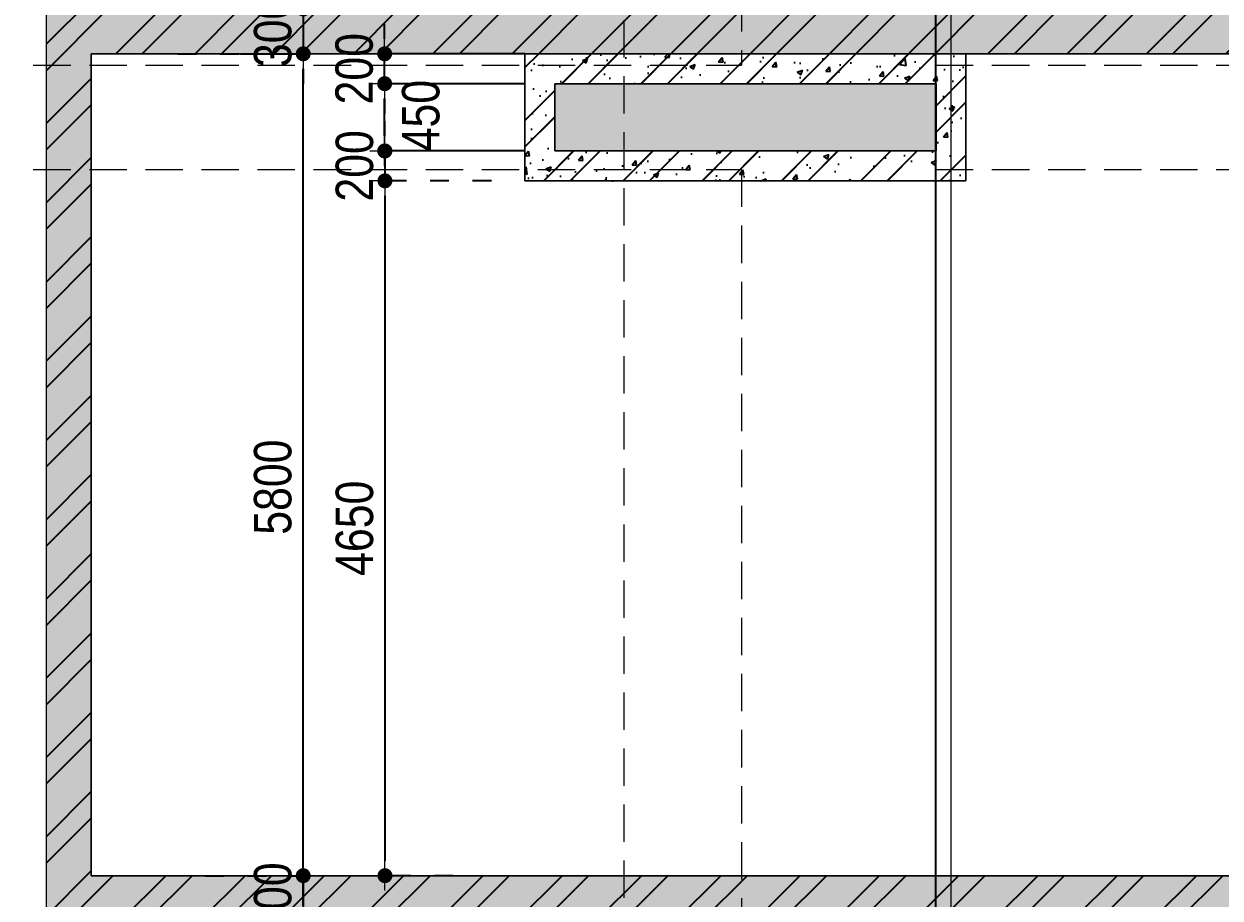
# Model space of a CAD drawing. Header units: millimetres. Extents: x -3021235 to -2791292, y 574414 to 656108.
# Drawn here: x -2950069 to -2942067, y 618260 to 624110 of the extents above; entities that cross this region are included whole.
import ezdxf
from ezdxf.enums import TextEntityAlignment as Align
from ezdxf.xclip import XClip

# ---------------------------------------------------------------- set-up
doc = ezdxf.new("R2010")
doc.units = ezdxf.units.MM
doc.header["$LTSCALE"] = 100
doc.header["$MEASUREMENT"] = 0
for name, pattern in [('$0$HIDDEN', [0.375, 0.25, -0.125]), ('A8-Chi tiet ramp doc$0$Grid Level$0$Center101', [13, 10, -1, 1, -1]), ('CHG_XX_Damsan_Ham 2$0$CHG_XX_Damsan_Ham 2$0$HIDDEN', [0.375, 0.25, -0.125]), ('CHG_XX_Luoi truc$0$MB_Luoi truc$0$Center101', [13, 10, -1, 1, -1]), ('HIDDEN5', [2.8375, 1.25, -1.5875])]:
    doc.linetypes.add(name, pattern=pattern)
doc.layers.get('0').update_dxf_attribs({"lineweight": 9})
doc.layers.get('Defpoints').update_dxf_attribs({"color": 254, "lineweight": 0})
for name, color, linetype, lineweight in [("'S_General_Dim_1", 1, 'Continuous', 18), ('CHG_XX_Cot_Ham 1$0$Ap0311_H', 8, 'Continuous', 15), ('CHG_XX_Cot_Ham 2$0$NS-DuongBao', 3, 'Continuous', 18), ('CHG_XX_Cot_Ham 2$0$NS-Hatch', 8, 'Continuous', 25), ('CHG_XX_Cot_Ham 2$0$NS-Pier-H2', 150, 'Continuous', 13), ('CHG_XX_Cot_Ham 2$0$NS-Pier-H2 @ 1', 150, 'Continuous', 13), ('CHG_XX_Cot_Ham 2$0$NS-Pier-H2 @ 150', 150, 'Continuous', 13), ('CHG_XX_Damsan_Ham 1$0$DGIONG', 4, 'Continuous', 13), ("CHG_XX_Damsan_Ham 2$0$CHG_XX_Damsan_Ham 2$0$'S_General_Hidden_1 Thin", 1, 'CHG_XX_Damsan_Ham 2$0$CHG_XX_Damsan_Ham 2$0$HIDDEN', 18), ('CHG_XX_Damsan_Ham 2$0$CHG_XX_Damsan_Ham 2$0$DBAO', 3, 'Continuous', 13), ('CHG_XX_Damsan_Ham 2$0$CHG_XX_Damsan_Ham 2$0$mach ngung thi cong', 6, 'Continuous', 13), ('CHG_XX_Damsan_Ham 2$0$HATCH', 154, 'Continuous', 9), ('Ghi chu ban ve', 3, 'Continuous', 20)]:
    doc.layers.add(name, color=color, linetype=linetype, lineweight=lineweight)
for name, color, linetype in [('A8-Chi tiet ramp doc$0$Grid Level$0$Podium Grid Line', 251, 'A8-Chi tiet ramp doc$0$Grid Level$0$Center101'), ('CHG_XX_Luoi truc$0$Grid', 34, 'Continuous'), ('CHG_XX_Luoi truc$0$Grid Line', 251, 'CHG_XX_Luoi truc$0$MB_Luoi truc$0$Center101'), ('Dim 100', 14, 'Continuous'), ('mb_cot ham 2$0$Concrete Hatch', 218, 'Continuous'), ('mb_cot ham 2$0$Concrete Line', 6, 'Continuous'), ('mb_cot ham 2$0$Concrete Solid', 216, 'Continuous')]:
    doc.layers.add(name, color=color, linetype=linetype)
doc.styles.add('$0$Title Block Bold', font='VHELVEB_0.TTF')
doc.styles.add('ARIAL', font='ARIALN.TTF')
doc.styles.add('CHG_XX_Luoi truc$0$MB_Luoi truc$0$Grid A-F$0$VNI-HelveCB', font='VHELVCB_0.TTF')
doc.dimstyles.new('RHE_100', dxfattribs={"dimscale": 100, "dimtxt": 2.5, "dimasz": 1, "dimexe": 0, "dimexo": 0, "dimgap": 0.75, "dimtad": 1, "dimdec": 0, "dimrnd": 10, "dimzin": 9, "dimdsep": 46, "dimtxsty": 'ARIAL', "dimblk1": 'DIMDOT', "dimblk2": 'DIMDOT', "dimsah": 1, "dimcen": 2, "dimdle": 3, "dimclre": 8, "dimclrt": 2, "dimadec": 0, "dimazin": 0, "dimtfac": 1, "dimtdec": 0, "dimtix": 1, "dimtmove": 2, "dimatfit": 3, "dimldrblk": 'DIMPIJL', "dimfxl": 1, "dimtvp": 1.8, "dimtolj": 1, "dimtzin": 0, "dimarcsym": 0})

# ---------------------------------------------------------------- blocks, each defined once
blk = doc.blocks.new('*U1430')
at = {"layer": 'CHG_XX_Cot_Ham 2$0$NS-Pier-H2 @ 1'}
h = blk.add_hatch(color=256, dxfattribs=at)
h.dxf.hatch_style = 1
h.paths.add_polyline_path([(450, 0), (0, 0), (0, -2550), (450, -2550)])
at = {"layer": 'CHG_XX_Cot_Ham 2$0$NS-Pier-H2 @ 150'}
h = blk.add_hatch(color=256, dxfattribs=at)
h.dxf.hatch_style = 1
h.paths.add_polyline_path([(450, 0), (0, 0), (0, -2550), (450, -2550)])
blk = doc.blocks.new('CHG_XX_Cot_Ham 2$0$Block A_C450x2250')
at = {"layer": 'CHG_XX_Cot_Ham 2$0$NS-Pier-H2'}
blk.add_lwpolyline([(450, -2550), (0, -2550), (0, 0), (450, 0)], close=True, dxfattribs=at)
blk.add_blockref('*U1430', (0, 0), dxfattribs=at)
blk = doc.blocks.new('*U1206')
at = {"layer": 'CHG_XX_Luoi truc$0$Grid Line'}
blk.add_line((0, 0), (0, 608), dxfattribs=at)
at = {"layer": 'CHG_XX_Luoi truc$0$Grid', "lineweight": -2, "style": 'CHG_XX_Luoi truc$0$MB_Luoi truc$0$Grid A-F$0$VNI-HelveCB'}
for tag, p in [('GRIDSUB', (0, 617)), ('GRID', (0, -9))]:
    blk.add_attdef(tag, text='', height=5, dxfattribs=at).set_placement(p, align=Align.MIDDLE)
blk = doc.blocks.new('CHG_XX_Luoi truc')
at = {"layer": 'CHG_XX_Luoi truc$0$Grid', "xscale": 300, "yscale": 300, "zscale": 300}
blk.add_blockref('*U1206', (99550, -12747.2), dxfattribs=at)
blk = doc.blocks.new('CHG_XX_Cot_Ham 2')
at = {"layer": 'CHG_XX_Cot_Ham 2$0$NS-Hatch'}
h = blk.add_hatch(dxfattribs=at)
h.set_pattern_fill('ANSI32', color=256, scale=1000, style=0)
h.paths.add_polyline_path([(93600, 76300), (105750.8, 76300), (105750.8, 127475), (93600, 127475)])
h.paths.add_polyline_path([(93900, 107200), (93900, 112700), (105450.8, 112700), (105450.8, 107200)], flags=16)
h.paths.add_polyline_path([(101300.8, 106900), (101300.8, 99800), (93900, 99800), (93900, 106900)], flags=16)
h.paths.add_polyline_path([(93900, 113000), (93900, 118675), (105450.8, 118675), (105450.8, 113000)], flags=16)
h.paths.add_polyline_path([(101600.8, 106900), (105450.8, 106900), (105450.8, 92450), (93900, 92450), (93900, 99500), (101600.8, 99500)], flags=16)
h.paths.add_polyline_path([(93900, 118975), (93900, 122500), (95950, 122500), (95950, 118975)], flags=16)
h.paths.add_polyline_path([(96250, 118975), (96250, 127175), (105450.8, 127175), (105450.8, 118975)], flags=16)
h.paths.add_polyline_path([(100150.8, 92150), (100150.8, 87350), (93900, 87350), (93900, 92150)], flags=16)
h.paths.add_polyline_path([(93900, 122800), (93900, 127175), (95950, 127175), (95950, 122800)], flags=16)
h.paths.add_polyline_path([(100450.8, 92150), (105450.8, 92150), (105450.8, 81950), (100450.8, 81950)], flags=16)
h.paths.add_polyline_path([(100150.8, 87050), (100150.8, 81950), (93900, 81950), (93900, 87050)], flags=16)
h.paths.add_polyline_path([(105450.8, 81650), (105450.8, 76600), (93900, 76600), (93900, 81650)], flags=16)
h = blk.add_hatch(dxfattribs=at)
h.set_pattern_fill('AR-CONC', color=256, scale=50)
h.set_pattern_definition([(50, (-50, -50), (358.6301, -31.37607), [37.5, -412.5]), (355, (-50, -50), (-69.3757, 376.0961), [30, -330]), (100.45144, (-20.1, -52.6), (289.2544, 344.72), [31.8701, -350.57106]), (46.1842, (-50, 50), (533.6207, -82.7596), [56.25, -618.75]), (96.63564, (-5.53, 43.1), (467.331, 487.0593), [47.8052, -525.8569]), (351.18416, (-50, 50), (467.331, 487.0593), [45, -495]), (21, (0, 25), (298.4535, -201.30945), [37.5, -412.5]), (326, (0, 25), (121.6577, 362.575), [30, -330]), (71.45144, (24.87, 8.22), (420.1112, 161.2656), [31.8701, -350.57106]), (37.5, (-50, -50), (6.07993, 166.44693), [0, -326, 0, -335, 0, -331.25]), (7.5, (-50, -50), (131.53477, 197.20586), [0, -191, 0, -318.5, 0, -126.25]), (327.5, (-161.5, -50), (266.91122, -11.27744), [0, -125, 0, -390, 0, -517.5]), (317.5, (-211.5, -50), (291.5931, 50.0525), [0, -162.5, 0, -259, 0, -367.5])])
h.paths.add_polyline_path([(105750, 127475), (93600, 127475), (93600, 76300), (105750.8, 76300)])
h.paths.add_polyline_path([(93900, 107200), (93900, 112700), (105450.8, 112700), (105450.8, 107200)], flags=16)
h.paths.add_polyline_path([(101300.8, 106900), (101300.8, 99800), (93900, 99800), (93900, 106900)], flags=16)
h.paths.add_polyline_path([(93900, 113000), (93900, 118675), (105450.8, 118675), (105450.8, 113000)], flags=16)
h.paths.add_polyline_path([(101600.8, 106900), (105450.8, 106900), (105450.8, 92450), (93900, 92450), (93900, 99500), (101600.8, 99500)], flags=16)
h.paths.add_polyline_path([(93900, 118975), (93900, 122500), (95950, 122500), (95950, 118975)], flags=16)
h.paths.add_polyline_path([(96250, 118975), (96250, 127175), (105450.8, 127175), (105450.8, 118975)], flags=16)
h.paths.add_polyline_path([(100150.8, 92150), (100150.8, 87350), (93900, 87350), (93900, 92150)], flags=16)
h.paths.add_polyline_path([(93900, 122800), (93900, 127175), (95950, 127175), (95950, 122800)], flags=16)
h.paths.add_polyline_path([(100450.8, 92150), (105450.8, 92150), (105450.8, 81950), (100450.8, 81950)], flags=16)
h.paths.add_polyline_path([(100150.8, 87050), (100150.8, 81950), (93900, 81950), (93900, 87050)], flags=16)
h.paths.add_polyline_path([(105450.8, 81650), (105450.8, 76600), (93900, 76600), (93900, 81650)], flags=16)
h = blk.add_hatch(dxfattribs=at)
h.set_pattern_fill('AR-CONC', color=256, scale=50)
h.set_pattern_definition([(50, (-2213768.6, 578716.82), (358.63009, -31.376067), [37.5, -412.5]), (355, (-2213768.6, 578716.82), (-69.375667, 376.096067), [30, -330]), (100.451444, (-2213738.7, 578714.2), (289.254423, 344.719995), [31.870096, -350.571056]), (46.1842, (-2213768.6, 578816.8), (533.620665, -82.75964), [56.25, -618.75]), (96.635635, (-2213724.1, 578809.9), (467.33097, 487.0593), [47.80517, -525.85688]), (351.184164, (-2213768.6, 578816.8), (467.33097, 487.0593), [45, -495]), (21, (-2213718.6, 578791.82), (298.453526, -201.309445), [37.5, -412.5]), (326, (-2213718.6, 578791.82), (121.657666, 362.57502), [30, -330]), (71.451445, (-2213693.72, 578775.05), (420.11119, 161.265576), [31.870095, -350.571056]), (37.5, (-2213768.59, 578716.82), (6.079928, 166.446927), [0, -326, 0, -335, 0, -331.25]), (7.5, (-2213768.59, 578716.82), (131.534769, 197.205856), [0, -191, 0, -318.5, 0, -126.25]), (327.5, (-2213880.09, 578716.82), (266.911218, -11.277436), [0, -125, 0, -390, 0, -517.5]), (317.5, (-2213930.1, 578716.82), (291.593085, 50.052491), [0, -162.5, 0, -259, 0, -367.5])])
h.paths.add_polyline_path([(96800.8, 111850), (99750.8, 111850), (99750.8, 112700), (96800.8, 112700)])
h.paths.add_polyline_path([(97000.8, 112050), (99550.8, 112050), (99550.8, 112500), (97000.8, 112500)], flags=16)
h = blk.add_hatch(dxfattribs=at)
h.set_pattern_fill('ANSI32', color=256, scale=1000, style=0)
h.paths.add_polyline_path([(99550.8, 112050), (97000.8, 112050), (97000.8, 112500), (99550.8, 112500)], flags=16)
h.paths.add_polyline_path([(99750.8, 111850), (96800.8, 111850), (96800.8, 112700), (99750.8, 112700)])
h = blk.add_hatch(dxfattribs=at)
h.set_pattern_fill('ANSI32', color=256, scale=1000, style=0)
h.set_pattern_definition([(45, (-50, -50), (-265.165, 265.165), []), (45, (126.78, -50), (-265.165, 265.165), [])])
h.paths.add_polyline_path([(99550.8, 112050), (97000.8, 112050), (97000.8, 112500), (99550.8, 112500)], flags=16)
h.paths.add_polyline_path([(99750.8, 111850), (96800.8, 111850), (96800.8, 112700), (99750.8, 112700)])
at = {"layer": 'CHG_XX_Cot_Ham 2$0$NS-Pier-H2'}
h = blk.add_hatch(color=256, dxfattribs=at)
h.dxf.hatch_style = 1
h.paths.add_polyline_path([(99639.2, 163400), (-10900, 163400), (-10900, 85450), (-300, 85450), (-300, 84050), (32350, 84050), (32350, -9000), (103575.5, -9000), (106050, -6022), (106050, 158254.3)])
h.paths.add_polyline_path([(99533.7, 163100), (105750, 158110.4), (105750, 90450), (105650, 90450), (105750, 90450), (105750, 13850), (105750, 13722.3), (105750, -5913.6), (103434.7, -8700), (93599.8, -8700), (93299.8, -8700), (32650, -8700), (32650, 84350), (0, 84350), (0, 85750), (-10600, 85750), (-10600, 163100), (93600, 163100)], flags=16)
at = {"layer": 'CHG_XX_Cot_Ham 2$0$NS-DuongBao'}
for points in [[(93600, 127475), (105750.8, 127475), (105750.8, 76300), (93600, 76300)], [(93900, 112700), (96800.8, 112700), (96800.8, 111850), (99750.8, 111850), (99750.8, 112700), (105450.8, 112700), (105450.8, 107200), (93900, 107200)], [(93900, 112700), (93900, 107200), (105450.8, 107200), (105450.8, 112700)], [(96800.8, 112700), (99750.8, 112700), (99750.8, 111850), (96800.8, 111850)]]:
    blk.add_lwpolyline(points, close=True, dxfattribs=at)
at = {"layer": 'CHG_XX_Cot_Ham 2$0$NS-DuongBao', "color": 1}
for points in [[(96800.8, 111850), (99750.8, 111850), (99750.8, 112700), (96800.8, 112700)], [(97000.8, 112500), (99550.8, 112500), (99550.8, 112050), (97000.8, 112050)]]:
    blk.add_lwpolyline(points, close=True, dxfattribs=at)
at = {"layer": 'CHG_XX_Cot_Ham 2$0$NS-Pier-H2'}
for points in [[(97000, 112050), (99550, 112050), (99550, 112500), (97000, 112500)], [(99550.8, 112050), (97000.8, 112050), (97000.8, 112500), (99550.8, 112500)]]:
    blk.add_lwpolyline(points, close=True, dxfattribs=at)
blk.add_blockref('CHG_XX_Luoi truc', (0, 0), dxfattribs=at)
at = {"layer": 'CHG_XX_Cot_Ham 2$0$NS-Pier-H2', "xscale": -1, "rotation": 90}
blk.add_blockref('CHG_XX_Cot_Ham 2$0$Block A_C450x2250', (97000, 112500), dxfattribs=at)
blk = doc.blocks.new('CHG_XX_Damsan_Ham 2', base_point=(3089255.9, -609981))
at = {"layer": "CHG_XX_Damsan_Ham 2$0$CHG_XX_Damsan_Ham 2$0$'S_General_Hidden_1 Thin", "ltscale": 10}
for p, q in [((98250, 117975), (98250, 112625)), ((99550, 117975), (99550, 112625)), ((87300, 112625), (98250, 112625)), ((99550, 112625), (105750, 112625)), ((87300, 111925), (98250, 111925)), ((98250, 111925), (98250, 106125)), ((99550, 111925), (105750, 111925)), ((99550, 111925), (99550, 106125))]:
    blk.add_line(p, q, dxfattribs=at)
at = {"layer": 'CHG_XX_Damsan_Ham 2$0$CHG_XX_Damsan_Ham 2$0$mach ngung thi cong'}
blk.add_lwpolyline([(23700, 90147.8), (-100, 90150), (-100, 153400), (99650, 153400), (99650, 71950), (75851.5, 71950), (75851.5, 88800), (75851.5, 88800), (75851.5, 129600), (23700, 129600)], close=True, dxfattribs=at)
at = {"layer": 'CHG_XX_Damsan_Ham 2$0$CHG_XX_Damsan_Ham 2$0$DBAO'}
blk.add_blockref('CHG_XX_Cot_Ham 2', (0, 0), dxfattribs=at)
at = {"layer": 'CHG_XX_Damsan_Ham 2$0$HATCH'}
blk.add_blockref('CHG_XX_Cot_Ham 2', (0, 0), dxfattribs=at)
blk = doc.blocks.new('*U1090')
at = {"linetype": '$0$HIDDEN', "ltscale": 10}
blk.add_line((0, 600), (0, 52995.8), dxfattribs=at)
at = {"style": '$0$Title Block Bold', "flags": 8}
blk.add_attdef('VIEWNUMBER', text='', height=300, dxfattribs=at).set_placement((0, 0), align=Align.BOTTOM_CENTER)
blk.add_attdef('DRAWINGREFERENCE', text='', height=250, dxfattribs=at).set_placement((0, -120), align=Align.TOP_CENTER)
blk = doc.blocks.new('CHG_XX_Cot_Ham 1')
at = {"layer": 'CHG_XX_Cot_Ham 1$0$Ap0311_H'}
h = blk.add_hatch(color=256, dxfattribs=at)
h.dxf.hatch_style = 1
h.paths.add_polyline_path([(99639.2, 163400), (-10900, 163400), (-10900, 85450), (-300, 85450), (-300, 84050), (32350, 84050), (32350, -9000), (103575.5, -9000), (106050, -6022), (106050, 158254.3)])
h.paths.add_polyline_path([(99533.7, 163100), (105750, 158110.4), (105750, 90450), (105650, 90450), (105650, 90450), (105750, 90450), (105750, 13850), (105750, 13825.9), (105750, -5913.6), (103434.7, -8700), (93600, -8700), (32650, -8700), (32650, 84350), (0, 84350), (0, 85750), (-10600, 85750), (-10600, 163100), (93600, 163100)], flags=16)
blk = doc.blocks.new('CHG_XX_Damsan_Ham 1', base_point=(3089255.9, -609981))
at = {"layer": 'CHG_XX_Damsan_Ham 1$0$DGIONG'}
blk.add_blockref('CHG_XX_Cot_Ham 1', (0, 0), dxfattribs=at)
blk = doc.blocks.new('DIMDOT')
for p, q in [((0, -1), (0, 1)), ((1, 0), (-1, 0))]:
    blk.add_line(p, q)
at = {"const_width": 0.5}
blk.add_lwpolyline([(-0.25, 0, 1), (0.25, 0, 1)], format="xyb", close=True, dxfattribs=at)
blk = doc.blocks.new('*D322')
at = {"layer": "'S_General_Dim_1", "color": 8, "lineweight": -2, "transparency": 16777216}
for p, q in [((-2946717.3, 623710.4), (-2947655.7, 623710.4)), ((-2946717.3, 623260.4), (-2947655.7, 623260.4))]:
    blk.add_line(p, q, dxfattribs=at)
at = {"layer": "'S_General_Dim_1", "color": 0, "lineweight": -2, "transparency": 16777216}
blk.add_line((-2947655.7, 623360.4), (-2947655.7, 623610.4), dxfattribs=at)
at = {"layer": 'Defpoints', "color": 0, "transparency": 16777216}
for p in [(-2947655.7, 623710.4), (-2946717.3, 623710.4), (-2946717.3, 623260.4)]:
    blk.add_point(p, dxfattribs=at)
at = {"layer": "'S_General_Dim_1", "color": 0, "lineweight": -2, "transparency": 16777216, "xscale": 100, "yscale": 100, "zscale": 100}
for p, rotation in [((-2947655.7, 623710.4), 90), ((-2947655.7, 623260.4), 270)]:
    blk.add_blockref('DIMDOT', p, dxfattribs=dict(at, rotation=rotation))
at = {"layer": "'S_General_Dim_1", "color": 2, "transparency": 16777216, "insert": (-2947412.9, 623496.8), "char_height": 250, "attachment_point": 5, "rotation": 90, "style": 'ARIAL'}
blk.add_mtext('\\A1;450', dxfattribs=at)
blk = doc.blocks.new('DIMPIJL')
at = {"linetype": 'ByBlock'}
blk.add_solid([(-2.5, 0.417), (-2.5, -0.417), (0, 0)], dxfattribs=at)
blk = doc.blocks.new('*D323')
at = {"layer": "'S_General_Dim_1", "color": 0, "lineweight": -2, "transparency": 16777216}
for p, q in [((-2947655.7, 624010.4), (-2947655.7, 624110.4)), ((-2947655.7, 623710.4), (-2947655.7, 623910.4)), ((-2947655.7, 623610.4), (-2947655.7, 623510.4))]:
    blk.add_line(p, q, dxfattribs=at)
at = {"layer": "'S_General_Dim_1", "color": 8, "lineweight": -2, "transparency": 16777216}
for p, q in [((-2946717.3, 623910.4), (-2947655.7, 623910.4)), ((-2946717.3, 623710.4), (-2947655.7, 623710.4))]:
    blk.add_line(p, q, dxfattribs=at)
at = {"layer": 'Defpoints', "color": 0, "transparency": 16777216}
for p in [(-2947655.7, 623910.4), (-2946717.3, 623910.4), (-2946717.3, 623710.4)]:
    blk.add_point(p, dxfattribs=at)
at = {"layer": "'S_General_Dim_1", "color": 0, "lineweight": -2, "transparency": 16777216, "xscale": 100, "yscale": 100, "zscale": 100}
for p, rotation in [((-2947655.7, 623910.4), 270), ((-2947655.7, 623710.4), 90)]:
    blk.add_blockref('DIMDOT', p, dxfattribs=dict(at, rotation=rotation))
at = {"layer": "'S_General_Dim_1", "color": 2, "transparency": 16777216, "insert": (-2947858.4, 623810.4), "char_height": 250, "attachment_point": 5, "rotation": 90, "style": 'ARIAL'}
blk.add_mtext('\\A1;200', dxfattribs=at)
blk = doc.blocks.new('*D332')
at = {"layer": "'S_General_Dim_1", "color": 0, "lineweight": -2, "transparency": 16777216}
for p, q in [((-2947653.8, 623360.3), (-2947653.8, 623460.3)), ((-2947653.8, 623260.3), (-2947653.8, 623060.3)), ((-2947653.8, 622960.3), (-2947653.8, 622860.3))]:
    blk.add_line(p, q, dxfattribs=at)
at = {"layer": "'S_General_Dim_1", "color": 8, "linetype": 'HIDDEN5', "lineweight": -2, "transparency": 16777216}
for p, q in [((-2946942.8, 623260.3), (-2947653.8, 623260.3)), ((-2946941.9, 623060.3), (-2947653.8, 623060.3))]:
    blk.add_line(p, q, dxfattribs=at)
at = {"layer": 'Defpoints', "color": 0, "transparency": 16777216}
for p in [(-2946942.8, 623260.3), (-2947653.8, 623060.3), (-2946941.9, 623060.3)]:
    blk.add_point(p, dxfattribs=at)
at = {"layer": "'S_General_Dim_1", "color": 0, "lineweight": -2, "transparency": 16777216, "xscale": 100, "yscale": 100, "zscale": 100}
for p, rotation in [((-2947653.8, 623260.3), 270), ((-2947653.8, 623060.3), 90)]:
    blk.add_blockref('DIMDOT', p, dxfattribs=dict(at, rotation=rotation))
at = {"layer": "'S_General_Dim_1", "color": 2, "transparency": 16777216, "insert": (-2947856.5, 623160.3), "char_height": 250, "attachment_point": 5, "rotation": 90, "style": 'ARIAL'}
blk.add_mtext('\\A1;200', dxfattribs=at)
blk = doc.blocks.new('*D402')
at = {"layer": "'S_General_Dim_1", "color": 8, "lineweight": -2, "transparency": 16777216}
for p, q in [((-2948620, 623910.4), (-2948200.5, 623910.4)), ((-2948648.3, 618110.4), (-2948200.5, 618110.4))]:
    blk.add_line(p, q, dxfattribs=at)
at = {"layer": "'S_General_Dim_1", "color": 0, "lineweight": -2, "transparency": 16777216}
blk.add_line((-2948200.5, 618210.4), (-2948200.5, 623810.4), dxfattribs=at)
at = {"layer": 'Defpoints', "color": 0, "transparency": 16777216}
for p in [(-2948620, 623910.4), (-2948200.5, 623910.4), (-2948648.3, 618110.4)]:
    blk.add_point(p, dxfattribs=at)
at = {"layer": "'S_General_Dim_1", "color": 0, "lineweight": -2, "transparency": 16777216, "xscale": 100, "yscale": 100, "zscale": 100}
for p, rotation in [((-2948200.5, 623910.4), 90), ((-2948200.5, 618110.4), 270)]:
    blk.add_blockref('DIMDOT', p, dxfattribs=dict(at, rotation=rotation))
at = {"layer": "'S_General_Dim_1", "color": 2, "transparency": 16777216, "insert": (-2948403.2, 621010.4), "char_height": 250, "attachment_point": 5, "rotation": 90, "style": 'ARIAL'}
blk.add_mtext('\\A1;5800', dxfattribs=at)
blk = doc.blocks.new('*D410')
at = {"layer": "'S_General_Dim_1", "color": 0, "lineweight": -2, "transparency": 16777216}
for p, q in [((-2948200.5, 618510.4), (-2948200.5, 618610.4)), ((-2948200.5, 618410.4), (-2948200.5, 618110.4)), ((-2948200.5, 618010.4), (-2948200.5, 617910.4))]:
    blk.add_line(p, q, dxfattribs=at)
at = {"layer": "'S_General_Dim_1", "color": 8, "linetype": 'HIDDEN5', "lineweight": -2, "transparency": 16777216}
for p, q in [((-2948857.1, 618410.4), (-2948200.5, 618410.4)), ((-2948899.7, 618110.4), (-2948200.5, 618110.4))]:
    blk.add_line(p, q, dxfattribs=at)
at = {"layer": 'Defpoints', "color": 0, "transparency": 16777216}
for p in [(-2948857.1, 618410.4), (-2948899.7, 618110.4), (-2948200.5, 618110.4)]:
    blk.add_point(p, dxfattribs=at)
at = {"layer": "'S_General_Dim_1", "color": 0, "lineweight": -2, "transparency": 16777216, "xscale": 100, "yscale": 100, "zscale": 100}
for p, rotation in [((-2948200.5, 618410.4), 270), ((-2948200.5, 618110.4), 90)]:
    blk.add_blockref('DIMDOT', p, dxfattribs=dict(at, rotation=rotation))
at = {"layer": "'S_General_Dim_1", "color": 2, "transparency": 16777216, "insert": (-2948403.2, 618260.4), "char_height": 250, "attachment_point": 5, "rotation": 90, "style": 'ARIAL'}
blk.add_mtext('\\A1;300', dxfattribs=at)
blk = doc.blocks.new('*D411')
at = {"layer": "'S_General_Dim_1", "color": 0, "lineweight": -2, "transparency": 16777216}
for p, q in [((-2948200.5, 624310.4), (-2948200.5, 624410.4)), ((-2948200.5, 624210.4), (-2948200.5, 623910.4)), ((-2948200.5, 623810.4), (-2948200.5, 623710.4))]:
    blk.add_line(p, q, dxfattribs=at)
at = {"layer": "'S_General_Dim_1", "color": 8, "linetype": 'HIDDEN5', "lineweight": -2, "transparency": 16777216}
for p, q in [((-2949039.4, 624210.4), (-2948200.5, 624210.4)), ((-2949039.4, 623910.4), (-2948200.5, 623910.4))]:
    blk.add_line(p, q, dxfattribs=at)
at = {"layer": 'Defpoints', "color": 0, "transparency": 16777216}
for p in [(-2949039.4, 624210.4), (-2949039.4, 623910.4), (-2948200.5, 623910.4)]:
    blk.add_point(p, dxfattribs=at)
at = {"layer": "'S_General_Dim_1", "color": 0, "lineweight": -2, "transparency": 16777216, "xscale": 100, "yscale": 100, "zscale": 100}
for p, rotation in [((-2948200.5, 624210.4), 270), ((-2948200.5, 623910.4), 90)]:
    blk.add_blockref('DIMDOT', p, dxfattribs=dict(at, rotation=rotation))
at = {"layer": "'S_General_Dim_1", "color": 2, "transparency": 16777216, "insert": (-2948403.2, 624060.4), "char_height": 250, "attachment_point": 5, "rotation": 90, "style": 'ARIAL'}
blk.add_mtext('\\A1;300', dxfattribs=at)
blk = doc.blocks.new('mb_cot ham 2')
at = {"layer": 'mb_cot ham 2$0$Concrete Hatch'}
h = blk.add_hatch(dxfattribs=at)
h.set_pattern_fill('BTCT', color=256, scale=100, style=0, pattern_type=2)
h.set_pattern_definition([(45, (0, 0), (-176.7767, 176.7767), []), (45, (0, 110), (-176.7767, 176.7767), []), (50, (0, 0), (717.2602, -62.7521), [75, -825]), (355, (0, 0), (-138.7513, 752.192), [60, -660]), (100.4514, (59.8, -5.2), (578.5094, 689.4395), [63.7402, -701.142]), (46.1842, (0, 200), (1067.241, -165.519), [112.5, -1237.5]), (96.6356, (88.9, 186.2), (934.6627, 974.118), [95.61, -1051.713]), (351.1842, (0, 200), (934.662, 974.1186), [90, -990]), (21, (100, 150), (596.907, -402.6189), [75, -825]), (326, (100, 150), (243.3153, 725.15), [60, -660]), (71.4514, (149.74, 116.45), (840.2226, 322.5305), [63.7402, -701.142]), (37.5, (0, 0), (12.15986, 332.89385), [0, -652, 0, -670, 0, -662.5]), (7.5, (0, 0), (263.06954, 394.4117), [0, -382, 0, -637, 0, -252.5]), (327.5, (-223, 0), (533.82244, -22.55487), [0, -250, 0, -780, 0, -1035]), (317.5, (-323, 0), (583.1862, 100.105), [0, -325, 0, -518, 0, -735]), (0, (350, 350), (0, 1750), [175, -1575]), (0, (875, 700), (0, 1750), [175, -1575]), (0, (525, 1400), (0, 1750), [175, -700, 175, -700]), (90, (350, 350), (-1750, 1e-13), [175, -1575]), (90, (525, 1400), (-1750, 1e-13), [175, -1575]), (90, (1050, 700), (-1750, 1e-13), [175, -1575]), (90, (1400, 1225), (-1750, 1e-13), [175, -1575]), (135, (525, 350), (-1750.033, 2e-13), [247.52, -2227.4]), (135, (700, 1400), (-1750.033, 2e-13), [247.52, -2227.4]), (45, (875, 700), (0, 1750.033), [247.52, -494.97, 247.52, -1484.91]), (0, (-350, 0), (175, 175), [-350, 0])])
h.paths.add_polyline_path([(105750, -5913.6), (103434.7, -8700), (32650, -8700), (32650, 84350), (0, 84350), (0, 85750), (-10600, 85750), (-10600, 163100), (99533.7, 163100), (105750, 158110.4), (105750, 127421.9), (105750, 127341)], flags=16)
h.paths.add_polyline_path([(99639.2, 163400), (-10900, 163400), (-10900, 85450), (-300, 85450), (-300, 84050), (32350, 84050), (32350, -9000), (103575.5, -9000), (106050, -6022), (106050, 158254.3)])
at = {"layer": 'mb_cot ham 2$0$Concrete Solid'}
h = blk.add_hatch(color=256, dxfattribs=at)
h.paths.add_polyline_path([(105750, -5913.6), (103434.7, -8700), (32650, -8700), (32650, 84350), (0, 84350), (0, 85750), (-10600, 85750), (-10600, 163100), (99533.7, 163100), (105750, 158110.4)], flags=16)
h.paths.add_polyline_path([(99639.2, 163400), (-10900, 163400), (-10900, 85450), (-300, 85450), (-300, 84050), (32350, 84050), (32350, -9000), (103575.5, -9000), (106050, -6022), (106050, 158254.3)])
at = {"layer": 'mb_cot ham 2$0$Concrete Line'}
for points in [[(32350, 84050), (-300, 84050), (-300, 85450), (-10900, 85450), (-10900, 163400), (99639.2, 163400), (106050, 158254.3), (106050, -6022), (103575.5, -9000), (32350, -9000)], [(32650, 84350), (0, 84350), (0, 85750), (-10600, 85750), (-10600, 163100), (99533.7, 163100), (105750, 158110.4), (105750, -5913.6), (103434.7, -8700), (32650, -8700)]]:
    blk.add_lwpolyline(points, close=True, dxfattribs=at)
blk = doc.blocks.new('MB Ham 2')
blk.add_blockref('mb_cot ham 2', (0, 0))
blk = doc.blocks.new('*D1115')
at = {"layer": "'S_General_Dim_1", "color": 8, "linetype": 'HIDDEN5', "lineweight": -2, "transparency": 16777216}
for p, q in [((-2946942.8, 623060.3), (-2947653.8, 623060.3)), ((-2947196.4, 618410.4), (-2947653.8, 618410.4))]:
    blk.add_line(p, q, dxfattribs=at)
at = {"layer": "'S_General_Dim_1", "color": 0, "lineweight": -2, "transparency": 16777216}
blk.add_line((-2947653.8, 622960.3), (-2947653.8, 618510.4), dxfattribs=at)
at = {"layer": 'Defpoints', "color": 0, "transparency": 16777216}
for p in [(-2946942.8, 623060.3), (-2947653.8, 618410.4), (-2947196.4, 618410.4)]:
    blk.add_point(p, dxfattribs=at)
at = {"layer": "'S_General_Dim_1", "color": 0, "lineweight": -2, "transparency": 16777216, "xscale": 100, "yscale": 100, "zscale": 100}
for p, rotation in [((-2947653.8, 623060.3), 90), ((-2947653.8, 618410.4), 270)]:
    blk.add_blockref('DIMDOT', p, dxfattribs=dict(at, rotation=rotation))
at = {"layer": "'S_General_Dim_1", "color": 2, "transparency": 16777216, "insert": (-2947856.5, 620735.4), "char_height": 250, "attachment_point": 5, "rotation": 90, "style": 'ARIAL'}
blk.add_mtext('\\A1;4650', dxfattribs=at)

msp = doc.modelspace()

# ---------------------------------------------------------------- block references
at = {"layer": 'A8-Chi tiet ramp doc$0$Grid Level$0$Podium Grid Line'}
ref = msp.add_blockref('CHG_XX_Damsan_Ham 2', (45737.8, -98770.6), dxfattribs=at)
XClip(ref).set_block_clipping_path([(93137.2532517398, 75145.4415100714), (106717.2152070859, 128458.8479890045)])
ref = msp.add_blockref('CHG_XX_Damsan_Ham 1', (62941.5, -98770.6), dxfattribs=at)
XClip(ref).set_block_clipping_path([(93170.3433262068, 75208.4113567047), (106650.0424245549, 128471.1150953922)])
at = {"layer": 'Dim 100'}
ref = msp.add_blockref('MB Ham 2', (-2937895.1, 723273.2), dxfattribs=dict(at, rotation=270))
XClip(ref).set_block_clipping_path([(92965.4538799199, 76040.7481397346), (106222.6378766045, 128246.243671929)])
at = {"layer": 'Ghi chu ban ve'}
msp.add_blockref('*U1090', (-2946052.5, 586536.6), dxfattribs=at)

# ---------------------------------------------------------------- dimensions: what is measured, and where the dimension line sits
at = {"layer": "'S_General_Dim_1"}
for base, p1, p2, picture, middle in [((-2948200.5, 623910.4), (-2949039.4, 624210.4), (-2949039.4, 623910.4), '*D411', (-2948403.2, 624060.4)), ((-2947655.7, 623910.4), (-2946717.3, 623710.4), (-2946717.3, 623910.4), '*D323', (-2947858.4, 623810.4)), ((-2948200.5, 623910.4), (-2948648.3, 618110.4), (-2948620, 623910.4), '*D402', (-2948403.2, 621010.4)), ((-2948200.5, 618110.4), (-2948857.1, 618410.4), (-2948899.7, 618110.4), '*D410', (-2948403.2, 618260.4))]:
    dim = msp.add_linear_dim(base=base, p1=p1, p2=p2, angle=90, dimstyle='RHE_100', override={"dimfxl": 3.5, "dimarcsym": 1}, dxfattribs=at)
    dim.commit()
    dim.dimension.update_dxf_attribs({"geometry": picture, "text_midpoint": middle})
dim = msp.add_linear_dim(base=(-2947655.7, 623710.4), p1=(-2946717.3, 623260.4), p2=(-2946717.3, 623710.4), angle=90, dimstyle='RHE_100', override={"dimfxl": 3.5, "dimarcsym": 1}, dxfattribs=at)
dim.commit()
dim.dimension.update_dxf_attribs({"geometry": '*D322', "text_midpoint": (-2947412.9, 623496.8), "dimtype": 160})
for base, p1, p2, picture, middle in [((-2947653.8, 623060.3), (-2946942.8, 623260.3), (-2946941.9, 623060.3), '*D332', (-2947856.5, 623160.3)), ((-2947653.8, 618410.4), (-2946942.8, 623060.3), (-2947196.4, 618410.4), '*D1115', (-2947856.5, 620735.4))]:
    dim = msp.add_linear_dim(base=base, p1=p1, p2=p2, angle=90, dimstyle='RHE_100', dxfattribs=at)
    dim.commit()
    dim.dimension.update_dxf_attribs({"geometry": picture, "text_midpoint": middle})

doc.saveas('drawing.dxf')
